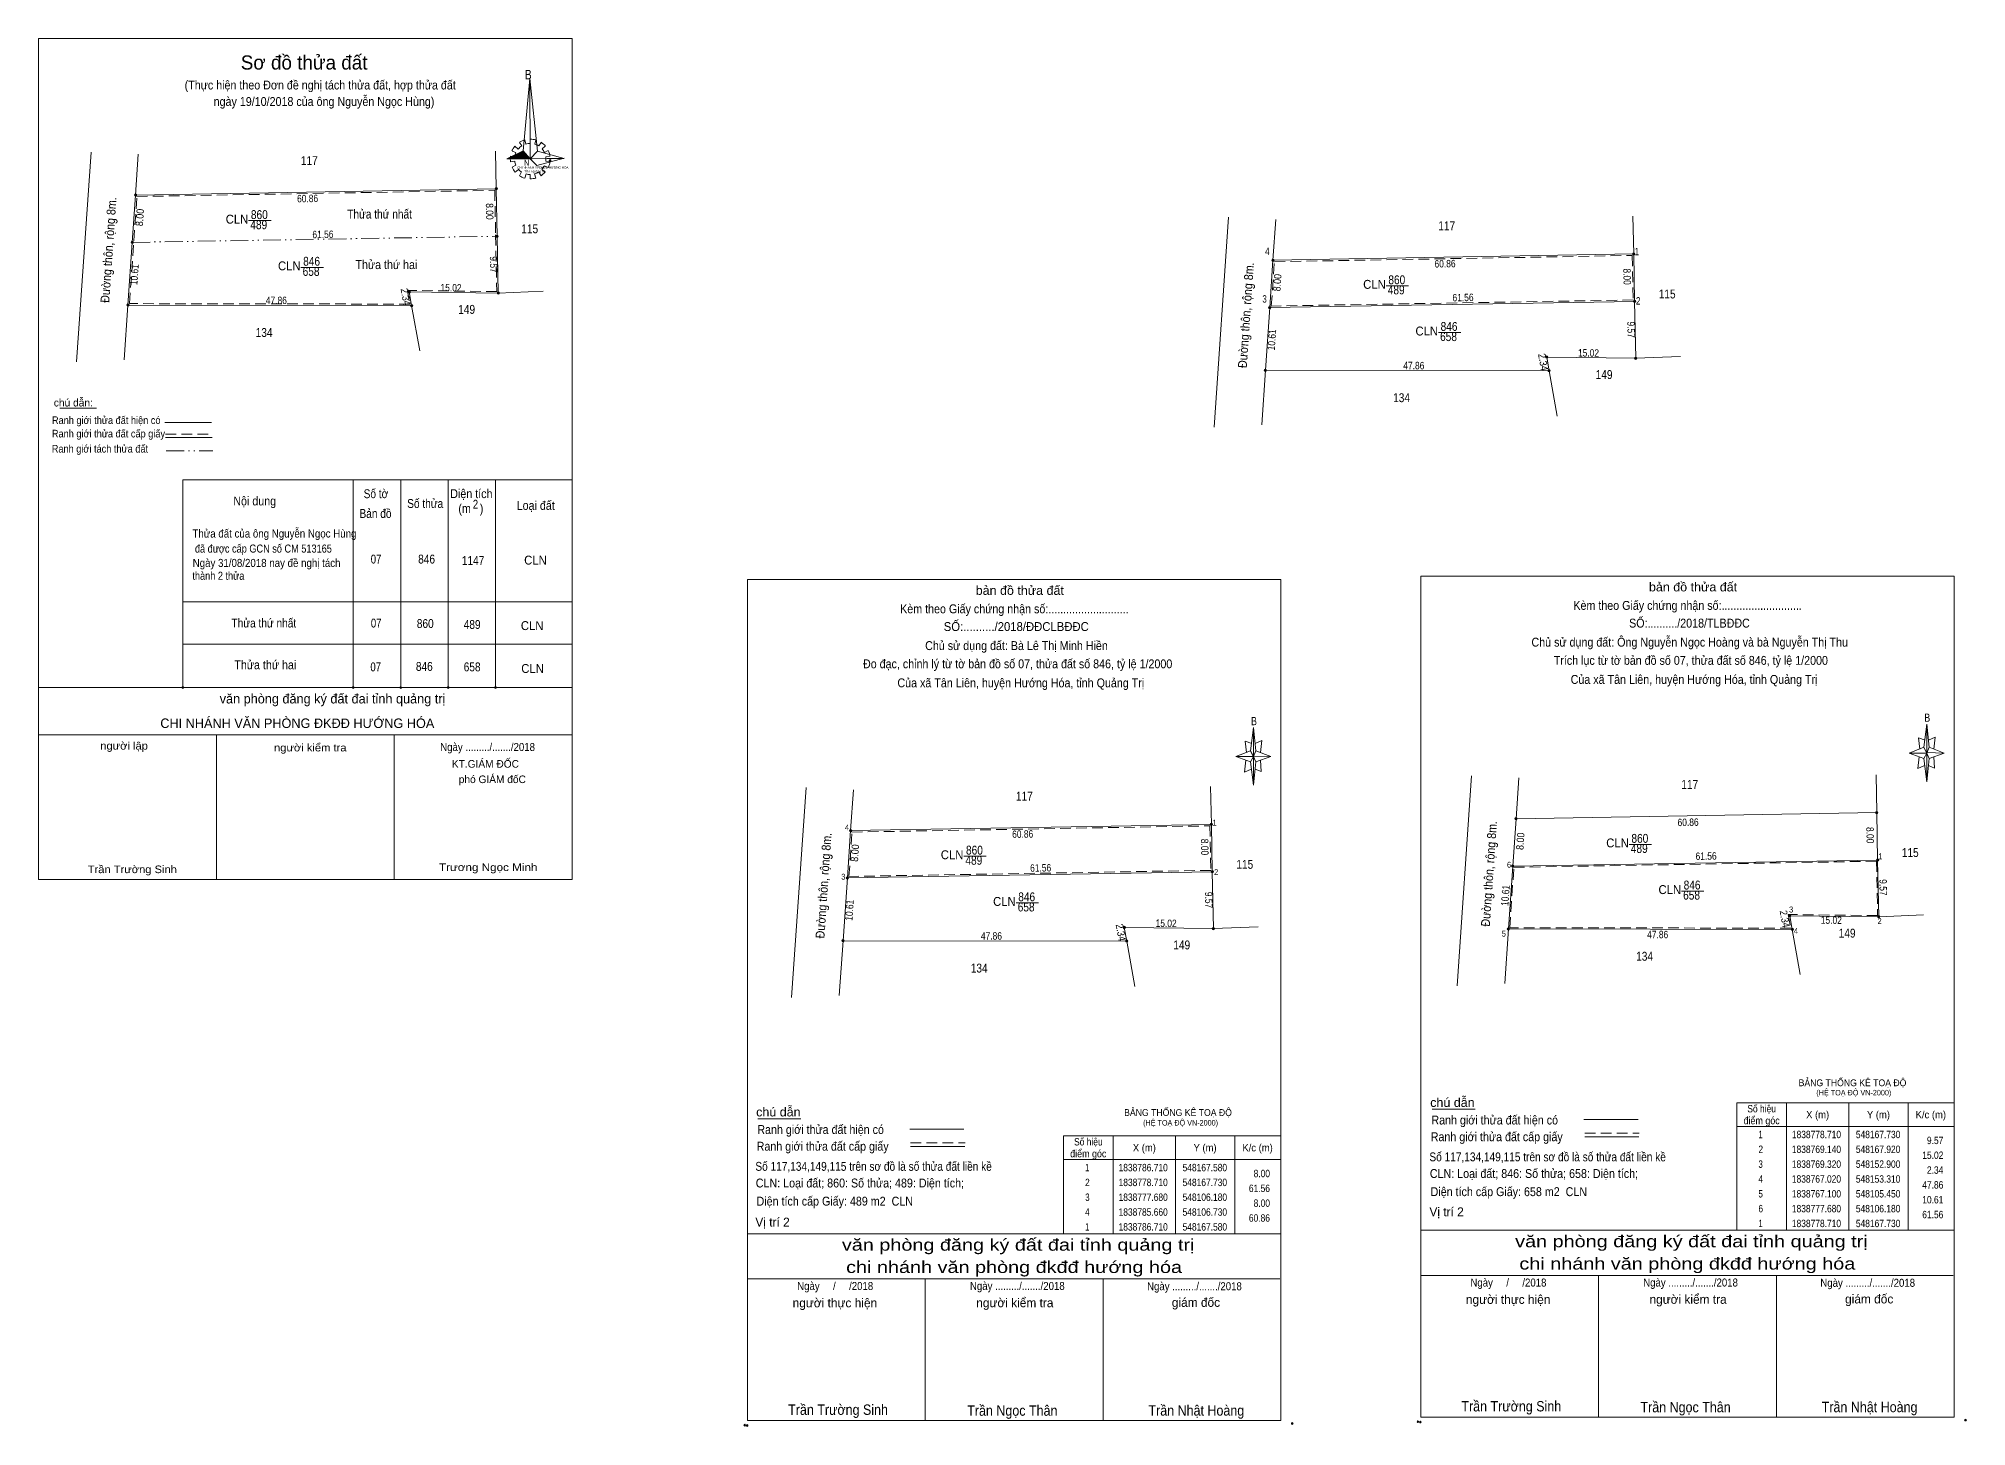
# Model space of a CAD drawing. Header units: metres. Extents: x 547898 to 549050, y 1838589 to 1839130.
# Drawn here: x 547898.5 to 548223.7, y 1838589 to 1838823 of the extents above; entities that cross this region are included whole.
import ezdxf
from ezdxf.enums import TextEntityAlignment as Align

# ---------------------------------------------------------------- set-up
doc = ezdxf.new("R2010")
doc.units = ezdxf.units.M
doc.header["$LTSCALE"] = 0.6
doc.header["$PDMODE"] = 32
doc.header["$PDSIZE"] = 0.3
doc.linetypes.add('DASH_DOUBLE_DOT', pattern=[9.2, 5, -1.2, 0.3, -1.2, 0.3, -1.2])
doc.linetypes.add('MEDIUM_DASHED', pattern=[4.5, 3, -1.5])
for name, color, linetype, lineweight in [('1', 7, 'Continuous', 13), ('10', 7, 'Continuous', 13), ('17', 7, 'Continuous', 13), ('2', 7, 'Continuous', 13), ('23', 7, 'Continuous', 13), ('6', 7, 'Continuous', 13), ('63', 7, 'Continuous', 13)]:
    doc.layers.add(name, color=color, linetype=linetype, lineweight=lineweight)
doc.layers.add('7', color=7, linetype='Continuous')

msp = doc.modelspace()

# ---------------------------------------------------------------- hatches: boundary and pattern name
at = {"layer": '1'}
msp.add_hatch(color=256, dxfattribs=at).paths.add_polyline_path([(547977.49, 1838802.77), (547980.24, 1838804.12), (547981.42, 1838802.77)])
at = {"layer": '63'}
for points in [[(547975.9, 1838797.7, 1), (547975.5, 1838797.7, 1)], [(547915.05, 1838796.65, 1), (547914.65, 1838796.65, 1)], [(547914.5, 1838788.67, 1), (547914.1, 1838788.67, 1)], [(547976.05, 1838789.7, 1), (547975.65, 1838789.7, 1)], [(548106.93, 1838785.66, 1), (548106.53, 1838785.66, 1)], [(548167.78, 1838786.71, 1), (548167.38, 1838786.71, 1)], [(547913.77, 1838778.09, 1), (547913.37, 1838778.09, 1)], [(547961.22, 1838780.31, 1), (547960.82, 1838780.31, 1)], [(547961.63, 1838778.01, 1), (547961.23, 1838778.01, 1)], [(547976.24, 1838780.13, 1), (547975.84, 1838780.13, 1)], [(548106.38, 1838777.68, 1), (548105.98, 1838777.68, 1)], [(548167.93, 1838778.71, 1), (548167.53, 1838778.71, 1)], [(548153.1, 1838769.32, 1), (548152.7, 1838769.32, 1)], [(548168.12, 1838769.14, 1), (548167.72, 1838769.14, 1)], [(548105.65, 1838767.1, 1), (548105.25, 1838767.1, 1)], [(548153.51, 1838767.02, 1), (548153.11, 1838767.02, 1)], [(548096.532, 1838690.5442, 1), (548096.132, 1838690.5442, 1)], [(548147.9343, 1838691.4804, 1), (548147.5343, 1838691.4804, 1)], [(548208.7843, 1838692.5304, 1), (548208.3843, 1838692.5304, 1)], [(548035.682, 1838689.4942, 1), (548035.282, 1838689.4942, 1)], [(548147.3843, 1838683.5004, 1), (548146.9843, 1838683.5004, 1)], [(548208.9343, 1838684.5304, 1), (548208.5343, 1838684.5304, 1)], [(548035.132, 1838681.5142, 1), (548034.732, 1838681.5142, 1)], [(548096.682, 1838682.5442, 1), (548096.282, 1838682.5442, 1)], [(548194.1043, 1838675.1404, 1), (548193.7043, 1838675.1404, 1)], [(548209.1243, 1838674.9604, 1), (548208.7243, 1838674.9604, 1)], [(548034.402, 1838670.9342, 1), (548034.002, 1838670.9342, 1)], [(548081.852, 1838673.1542, 1), (548081.452, 1838673.1542, 1)], [(548082.262, 1838670.8542, 1), (548081.862, 1838670.8542, 1)], [(548096.872, 1838672.9742, 1), (548096.472, 1838672.9742, 1)], [(548146.6543, 1838672.9204, 1), (548146.2543, 1838672.9204, 1)], [(548194.5143, 1838672.8404, 1), (548194.1143, 1838672.8404, 1)]]:
    msp.add_hatch(color=256, dxfattribs=at).paths.add_polyline_path(points)

# ---------------------------------------------------------------- linework, layer by layer
at = {"layer": '1'}
for p, q in [((547979.02, 1838803.8), (547978.37, 1838804.07)), ((547978.85, 1838804.89), (547979.39, 1838804.41)), ((547980, 1838804.94), (547979.61, 1838805.53)), ((547980.5, 1838805.94), (547980.68, 1838805.23)), ((547981.42, 1838805.35), (547981.44, 1838806.08)), ((547982.38, 1838805.94), (547982.21, 1838805.21)), ((547982.86, 1838804.94), (547983.25, 1838805.53)), ((547983.97, 1838804.89), (547983.43, 1838804.44)), ((547983.82, 1838803.82), (547984.47, 1838804.14)), ((547978.08, 1838803.18), (547978.8, 1838803.07)), ((547978.8, 1838802.34), (547978.08, 1838802.23)), ((547978.37, 1838801.34), (547979.02, 1838801.66)), ((547979.46, 1838800.98), (547978.89, 1838800.52)), ((547979.61, 1838799.91), (547979.98, 1838800.54)), ((547981.07, 1838802.75), (547981.77, 1838802.75)), ((547983.25, 1838799.91), (547982.86, 1838800.52)), ((547983.38, 1838800.98), (547983.97, 1838800.54)), ((547984.5, 1838801.32), (547983.78, 1838801.59)), ((547984.78, 1838803.18), (547984.04, 1838803.07)), ((547984.04, 1838802.34), (547984.78, 1838802.23)), ((547980.72, 1838800.2), (547980.5, 1838799.5)), ((547981.42, 1838799.38), (547981.42, 1838800.09)), ((547982.14, 1838800.2), (547982.36, 1838799.52)), ((547922.84, 1838748.65), (547988.5, 1838748.65)), ((547922.84, 1838748.65), (547922.84, 1838713.6)), ((547951.58, 1838748.65), (547951.58, 1838713.6)), ((547959.58, 1838748.65), (547959.58, 1838713.6)), ((547967.58, 1838748.65), (547967.58, 1838713.6)), ((547975.58, 1838748.65), (547975.58, 1838713.6)), ((547922.84, 1838728.08), (547988.5, 1838728.08)), ((547922.84, 1838720.94), (547988.55, 1838720.94)), ((547988.49, 1838720.14), (547988.5, 1838720.14)), ((547898.49, 1838713.6), (547988.49, 1838713.6)), ((547898.49, 1838712.82), (547898.49, 1838681.23)), ((547988.49, 1838713.6), (547988.5, 1838713.6)), ((547898.49, 1838705.66), (547988.49, 1838705.66)), ((547928.49, 1838705.66), (547928.49, 1838681.23)), ((547958.49, 1838705.66), (547958.49, 1838681.23))]:
    msp.add_line(p, q, dxfattribs=at)
at = {"layer": '1', "linetype": 'MEDIUM_DASHED'}
msp.add_line((547975.45, 1838797.45), (547975.6, 1838789.95), dxfattribs=at)
at = {"layer": '1'}
for points in [[(547898.49, 1838681.23), (547898.49, 1838823.03), (547988.49, 1838823.03), (547988.49, 1838681.23)], [(547981.38, 1838816.28), (547981.42, 1838802.77), (547980.24, 1838804.12)], [(547981.38, 1838816.28), (547981.42, 1838802.77), (547982.66, 1838804.03)], [(547977.49, 1838802.77), (547980.24, 1838804.12), (547981.42, 1838802.77)], [(547987.18, 1838802.82), (547981.42, 1838802.77), (547982.66, 1838804.03)], [(547987.14, 1838802.84), (547982.55, 1838801.61), (547981.42, 1838802.77)]]:
    msp.add_lwpolyline(points, close=True, dxfattribs=at)
msp.add_lwpolyline([(547898.49, 1838730.74), (547898.49, 1838823.03), (547988.49, 1838823.03), (547988.49, 1838726.77)], dxfattribs=at)
at = {"layer": '1', "linetype": 'MEDIUM_DASHED'}
msp.add_lwpolyline([(547914.57, 1838788.92), (547915.08, 1838796.4), (547975.45, 1838797.45)], dxfattribs=at)
for points in [[(548167.33, 1838786.46), (548167.48, 1838778.96), (548106.45, 1838777.93), (548106.96, 1838785.41)], [(548096.08, 1838690.29), (548096.23, 1838682.79), (548035.2, 1838681.76), (548035.71, 1838689.24)], [(548208.53, 1838684.33), (548208.72, 1838675.16), (548193.66, 1838675.34), (548194.07, 1838673.04), (548146.66, 1838673.12), (548147.37, 1838683.3)]]:
    msp.add_lwpolyline(points, close=True, dxfattribs=at)
at = {"layer": '1'}
for centre, major_axis, start_param, end_param in [((547981.4314, 1838802.7276), (3.3649, 0), 2.43958176, 2.72400246), ((547981.4314, 1838802.7276), (2.6372, 0), 2.72368549, 3.01515824), ((547981.4314, 1838802.7276), (2.6372, 0), 2.13373541, 2.44496261), ((547981.4314, 1838802.7276), (3.3649, 0), 1.84955988, 2.13900916), ((547981.4314, 1838802.7276), (2.6372, 0), 1.56985589, 1.85611068), ((547981.4314, 1838802.7276), (3.3649, 0), 1.27924208, 1.56332225), ((547981.4314, 1838802.7276), (2.6372, 0), 1.00270906, 1.2755622), ((547981.4314, 1838802.7276), (3.3649, 0), 0.71056237, 0.99687234), ((547981.4314, 1838802.7276), (2.6372, 0), 0.42678376, 0.70646463), ((547981.4314, 1838802.7276), (3.3649, 0), 0.1390515, 0.43393316), ((547981.4314, 1838802.7276), (3.3649, 0), 3.00667928, 3.29139349), ((547981.4314, 1838802.7276), (3.3649, 0), 3.56988637, 3.85691866), ((547981.4314, 1838802.7276), (2.6372, 0), 3.28229955, 3.56105054), ((547981.4314, 1838802.7276), (2.6372, 0), 3.86077574, 4.13258255), ((547981.4314, 1838802.7276), (2.6372, 0), 4.99087134, 5.28933161), ((547981.4314, 1838802.7276), (3.3649, 0), 5.28561416, 5.56798705), ((547981.4314, 1838802.7276), (2.6372, 0), 5.56137327, 5.83951437), ((547981.4314, 1838802.7276), (2.6372, 0), 6.13558388, 6.41618463), ((547981.4314, 1838802.7276), (3.3649, 0), 5.85230288, 6.13839648), ((547981.4121, 1838802.7076), (3.3649, 0), 4.1470906, 4.43659307), ((547981.4314, 1838802.7276), (2.6372, 0), 4.43854677, 4.71314001), ((547981.4314, 1838802.7276), (3.3649, 0), 4.71301008, 4.99761054)]:
    msp.add_ellipse(centre, major_axis=major_axis, ratio=0.995001, start_param=start_param, end_param=end_param, dxfattribs=at)
for p in [(547984.78, 1838802.5), (547922.84, 1838713.6), (547951.58, 1838713.6), (547959.58, 1838713.6), (547967.58, 1838713.6), (547975.58, 1838713.6)]:
    msp.add_point(p, dxfattribs=at)
at = {"layer": '10'}
for p, q in [((547975.58, 1838804.06), (547975.7, 1838797.7)), ((547975.7, 1838797.7), (547914.85, 1838796.65)), ((548167.46, 1838793.07), (548167.58, 1838786.71)), ((548167.58, 1838786.71), (548106.73, 1838785.66)), ((547961.43, 1838778.01), (547962.79, 1838770.38)), ((547983.6, 1838780.43), (547976.04, 1838780.13)), ((548175.48, 1838769.44), (548167.92, 1838769.14)), ((548153.31, 1838767.02), (548154.67, 1838759.39)), ((548096.21, 1838696.9), (548096.33, 1838690.54)), ((548208.46, 1838698.89), (548208.58, 1838692.53)), ((548096.33, 1838690.54), (548035.48, 1838689.49)), ((548208.58, 1838692.53), (548147.73, 1838691.48)), ((548216.48, 1838675.26), (548208.92, 1838674.96)), ((548082.06, 1838670.85), (548083.42, 1838663.22)), ((548104.23, 1838673.27), (548096.67, 1838672.97)), ((548194.31, 1838672.84), (548195.67, 1838665.21))]:
    msp.add_line(p, q, dxfattribs=at)
for points in [[(547975.7, 1838797.7), (547975.85, 1838789.7), (547976.04, 1838780.13)], [(548167.58, 1838786.71), (548167.73, 1838778.71), (548167.92, 1838769.14)], [(547976.04, 1838780.13), (547961.02, 1838780.31), (547961.43, 1838778.01)], [(548167.92, 1838769.14), (548152.9, 1838769.32), (548153.31, 1838767.02)], [(548096.33, 1838690.54), (548096.48, 1838682.54), (548096.67, 1838672.97)], [(548208.58, 1838692.53), (548208.73, 1838684.53), (548208.92, 1838674.96)], [(548208.92, 1838674.96), (548193.9, 1838675.14), (548194.31, 1838672.84)], [(548096.67, 1838672.97), (548081.65, 1838673.15), (548082.06, 1838670.85)]]:
    msp.add_lwpolyline(points, dxfattribs=at)
at = {"layer": '17', "linetype": 'DASH_DOUBLE_DOT'}
msp.add_line((547914.3, 1838788.67), (547975.85, 1838789.7), dxfattribs=at)
at = {"layer": '17'}
for p, q in [((547913.57, 1838778.09), (547961.43, 1838778.01)), ((548106.18, 1838777.68), (548167.73, 1838778.71)), ((548105.45, 1838767.1), (548153.31, 1838767.02)), ((547902.06, 1838760.7), (547908.28, 1838760.7)), ((548147.18, 1838683.5), (548208.73, 1838684.53)), ((548034.93, 1838681.51), (548096.48, 1838682.54)), ((548034.2, 1838670.93), (548082.06, 1838670.85)), ((548146.45, 1838672.92), (548194.31, 1838672.84))]:
    msp.add_line(p, q, dxfattribs=at)
at = {"layer": '2'}
for p, q in [((548102.95, 1838702.96), (548103.45, 1838706.86)), ((548216.53, 1838703.54), (548217.03, 1838707.44)), ((548103.85, 1838702.96), (548106.35, 1838701.96)), ((548217.43, 1838703.54), (548219.93, 1838702.54)), ((548102.95, 1838701.06), (548100.45, 1838701.96)), ((548103.85, 1838701.06), (548103.45, 1838697.16)), ((548104.75, 1838699.46), (548103.75, 1838699.86)), ((548104.65, 1838701.36), (548104.75, 1838699.46)), ((548216.53, 1838701.64), (548214.03, 1838702.54)), ((548217.43, 1838701.64), (548217.03, 1838697.74)), ((548218.33, 1838700.04), (548217.33, 1838700.44)), ((548218.23, 1838701.94), (548218.33, 1838700.04)), ((548133.58, 1838642.5), (548140.82, 1838642.5)), ((548019.85, 1838640.9), (548027.09, 1838640.9)), ((548045.45, 1838639.16), (548054.59, 1838639.16)), ((548159.18, 1838640.76), (548168.32, 1838640.76)), ((548159.32, 1838637.83), (548168.46, 1838637.83)), ((548045.59, 1838636.23), (548054.73, 1838636.23)), ((548018.08, 1838621.52), (548108.08, 1838621.52)), ((548131.66, 1838622.1), (548221.66, 1838622.1)), ((548018.08, 1838613.92), (548107.88, 1838613.92)), ((548018.08, 1838613.92), (548107.88, 1838613.92)), ((548018.08, 1838613.92), (548107.88, 1838613.92)), ((548048.08, 1838590.02), (548048.08, 1838613.92)), ((548078.08, 1838590.02), (548078.08, 1838613.92)), ((548131.66, 1838614.5), (548221.46, 1838614.5)), ((548131.66, 1838614.5), (548221.46, 1838614.5)), ((548131.66, 1838614.5), (548221.46, 1838614.5)), ((548161.66, 1838590.6), (548161.66, 1838614.5)), ((548191.66, 1838590.6), (548191.66, 1838614.5))]:
    msp.add_line(p, q, dxfattribs=at)
at = {"layer": '2', "linetype": 'MEDIUM_DASHED'}
for p, q in [((548159.32, 1838638.45), (548168.52, 1838638.45)), ((548045.59, 1838636.85), (548054.79, 1838636.85))]:
    msp.add_line(p, q, dxfattribs=at)
at = {"layer": '2'}
for points in [[(548131.66, 1838732.4), (548221.66, 1838732.4), (548221.66, 1838590.6), (548131.66, 1838590.6)], [(548018.08, 1838731.82), (548108.08, 1838731.82), (548108.08, 1838590.02), (548018.08, 1838590.02)], [(548103.45, 1838706.86), (548103.85, 1838702.96), (548103.45, 1838701.96)], [(548217.03, 1838707.44), (548217.43, 1838703.54), (548217.03, 1838702.54)], [(548103.45, 1838701.96), (548100.45, 1838701.96), (548102.95, 1838702.96), (548103.85, 1838701.06), (548106.35, 1838701.96), (548103.45, 1838702.06)], [(548217.03, 1838702.54), (548214.03, 1838702.54), (548216.53, 1838703.54), (548217.43, 1838701.64), (548219.93, 1838702.54), (548217.03, 1838702.64)], [(548103.45, 1838701.96), (548103.45, 1838697.16), (548102.95, 1838701.06)], [(548217.03, 1838702.54), (548217.03, 1838697.74), (548216.53, 1838701.64)]]:
    msp.add_lwpolyline(points, close=True, dxfattribs=at)
for points in [[(548103.45, 1838701.96), (548102.95, 1838702.96), (548100.45, 1838701.96)], [(548103.15, 1838704.16), (548102.05, 1838704.56), (548102.25, 1838702.66)], [(548103.75, 1838704.16), (548104.85, 1838704.66), (548104.65, 1838702.66)], [(548217.03, 1838702.54), (548216.53, 1838703.54), (548214.03, 1838702.54)], [(548216.73, 1838704.74), (548215.63, 1838705.14), (548215.83, 1838703.24)], [(548217.33, 1838704.74), (548218.43, 1838705.24), (548218.23, 1838703.24)], [(548102.15, 1838701.36), (548101.95, 1838699.36), (548103.05, 1838699.86)], [(548103.45, 1838701.96), (548103.85, 1838701.06), (548106.35, 1838701.96)], [(548215.73, 1838701.94), (548215.53, 1838699.94), (548216.63, 1838700.44)], [(548217.03, 1838702.54), (548217.43, 1838701.64), (548219.93, 1838702.54)], [(548108.08, 1838590.02), (548018.08, 1838590.02), (548018.08, 1838613.92)], [(548221.66, 1838590.6), (548131.66, 1838590.6), (548131.66, 1838614.5)]]:
    msp.add_lwpolyline(points, dxfattribs=at)
for p in [(548017.61, 1838589.25), (548018.01, 1838589.18), (548109.98, 1838589.52), (548131.19, 1838589.83), (548131.59, 1838589.76), (548223.56, 1838590.1)]:
    msp.add_point(p, dxfattribs=at)
at = {"layer": '23'}
for p, q in [((547904.9, 1838768.5), (547907.35, 1838803.89)), ((547914.85, 1838796.65), (547915.32, 1838803.53)), ((548096.78, 1838757.51), (548099.23, 1838792.9)), ((548106.73, 1838785.66), (548107.2, 1838792.54)), ((547912.94, 1838768.87), (547913.57, 1838778.09)), ((548104.82, 1838757.88), (548105.45, 1838767.1)), ((548025.53, 1838661.34), (548027.98, 1838696.73)), ((548035.48, 1838689.49), (548035.95, 1838696.37)), ((548137.78, 1838663.33), (548140.23, 1838698.72)), ((548147.73, 1838691.48), (548148.2, 1838698.36)), ((548033.57, 1838661.71), (548034.2, 1838670.93)), ((548145.82, 1838663.7), (548146.45, 1838672.92))]:
    msp.add_line(p, q, dxfattribs=at)
for points in [[(547913.57, 1838778.09), (547914.3, 1838788.67), (547914.85, 1838796.65)], [(548105.45, 1838767.1), (548106.18, 1838777.68), (548106.73, 1838785.66)], [(548146.45, 1838672.92), (548147.18, 1838683.5), (548147.73, 1838691.48)], [(548034.2, 1838670.93), (548034.93, 1838681.51), (548035.48, 1838689.49)]]:
    msp.add_lwpolyline(points, dxfattribs=at)
at = {"layer": '6'}
for p, q in [((547919.8, 1838758.3), (547927.64, 1838758.3)), ((547919.92, 1838755.78), (547927.75, 1838755.78))]:
    msp.add_line(p, q, dxfattribs=at)
at = {"layer": '6', "linetype": 'MEDIUM_DASHED'}
msp.add_line((547919.92, 1838756.31), (547927.81, 1838756.31), dxfattribs=at)
at = {"layer": '63'}
for p, q in [((547933.93, 1838792.33), (547937.71, 1838792.33)), ((547942.75, 1838784.46), (547946.53, 1838784.46)), ((548125.81, 1838781.34), (548129.59, 1838781.34)), ((548134.63, 1838773.47), (548138.41, 1838773.47)), ((547922.84, 1838713.6), (547988.49, 1838713.6)), ((548166.81, 1838687.16), (548170.59, 1838687.16)), ((548054.56, 1838685.17), (548058.34, 1838685.17)), ((548063.38, 1838677.3), (548067.16, 1838677.3)), ((548175.63, 1838679.29), (548179.41, 1838679.29)), ((548193.36, 1838643.6), (548193.36, 1838622.1)), ((548203.86, 1838643.6), (548203.86, 1838622.1)), ((548213.86, 1838643.6), (548213.86, 1838622.1)), ((548079.78, 1838638.02), (548079.78, 1838621.52)), ((548090.28, 1838638.02), (548090.28, 1838621.52)), ((548100.28, 1838638.02), (548100.28, 1838621.52)), ((548184.96, 1838639.6), (548221.66, 1838639.6)), ((548071.38, 1838634.02), (548108.08, 1838634.02))]:
    msp.add_line(p, q, dxfattribs=at)
at = {"layer": '63', "linetype": 'DASH_DOUBLE_DOT'}
msp.add_line((547920.04, 1838753.52), (547927.91, 1838753.52), dxfattribs=at)
at = {"layer": '63', "linetype": 'MEDIUM_DASHED'}
msp.add_lwpolyline([(547975.6, 1838789.95), (547975.78, 1838780.38), (547960.72, 1838780.56), (547961.13, 1838778.26), (547913.84, 1838778.34), (547914.57, 1838788.92)], dxfattribs=at)
at = {"layer": '63'}
for points in [[(548184.96, 1838643.6), (548221.66, 1838643.6), (548221.66, 1838622.1), (548184.96, 1838622.1)], [(548071.38, 1838638.02), (548108.08, 1838638.02), (548108.08, 1838621.52), (548071.38, 1838621.52)]]:
    msp.add_lwpolyline(points, close=True, dxfattribs=at)
for centre in [(547975.7, 1838797.7), (547914.85, 1838796.65), (547914.3, 1838788.67), (547975.85, 1838789.7), (548106.73, 1838785.66), (548167.58, 1838786.71), (547913.57, 1838778.09), (547961.02, 1838780.31), (547961.43, 1838778.01), (547976.04, 1838780.13), (548106.18, 1838777.68), (548167.73, 1838778.71), (548152.9, 1838769.32), (548167.92, 1838769.14), (548105.45, 1838767.1), (548153.31, 1838767.02), (548096.332, 1838690.5442), (548147.7343, 1838691.4804), (548208.5843, 1838692.5304), (548035.482, 1838689.4942), (548147.1843, 1838683.5004), (548208.7343, 1838684.5304), (548034.932, 1838681.5142), (548096.482, 1838682.5442), (548193.9043, 1838675.1404), (548208.9243, 1838674.9604), (548034.202, 1838670.9342), (548081.652, 1838673.1542), (548082.062, 1838670.8542), (548096.672, 1838672.9742), (548146.4543, 1838672.9204), (548194.3143, 1838672.8404)]:
    msp.add_circle(centre, 0.2, dxfattribs=at)

# ---------------------------------------------------------------- texts
at = {"layer": '1'}
msp.add_text('Sơ đồ thửa đất', height=2.38, dxfattribs=at).set_placement((547943.29, 1838817.81), align=Align.CENTER)
for s, height, width, p in [('B', 1.585, 0.8, (547980.54, 1838816.17)), ('CHI NHÁNH VPĐKĐĐ-HƯỚNG HÓA', 0.3749, 0.95, (547979.23, 1838801.1)), ('TỈNH quảng trị', 0.375, 1.05, (547980.44, 1838800.45)), ('N', 0.9904, 0.9, (547980.38, 1838801.6))]:
    msp.add_text(s, height=height, dxfattribs=dict(at, width=width)).set_placement(p)
for s, width, p in [('860', 0.85, (547935.735, 1838792.6)), ('Thửa thứ nhất', 0.85, (547956.02, 1838792.69)), ('489', 0.85, (547935.635, 1838790.89)), ('658', 0.85, (547944.46, 1838783.02)), ('846', 0.85, (547944.55, 1838784.73)), ('Thửa thứ hai', 0.9, (547957.165, 1838784.17)), ('489', 0.85, (548127.515, 1838779.9)), ('860', 0.85, (548127.615, 1838781.61)), ('846', 0.85, (548136.43, 1838773.74)), ('658', 0.85, (548136.34, 1838772.03)), ('860', 0.85, (548056.365, 1838685.44)), ('489', 0.85, (548168.515, 1838685.72)), ('860', 0.85, (548168.615, 1838687.43)), ('489', 0.85, (548056.265, 1838683.73)), ('846', 0.85, (548177.43, 1838679.56)), ('658', 0.85, (548065.09, 1838675.86)), ('846', 0.85, (548065.18, 1838677.57)), ('658', 0.85, (548177.34, 1838677.85))]:
    msp.add_text(s, height=1.5, dxfattribs=dict(at, width=width)).set_placement(p, align=Align.CENTER)
for s, height, p in [('văn phòng đăng ký đất đai tỉnh quảng trị', 1.6, (547967.11, 1838710.93)), ('CHI NHÁNH VĂN PHÒNG ĐKĐĐ HƯỚNG HÓA', 1.6, (547965.25, 1838706.79)), ('KT.GIÁM ĐỐC', 1.28, (547979.53, 1838700.1)), ('phó GIÁM đốC', 1.28, (547980.7, 1838697.5))]:
    msp.add_text(s, height=height, dxfattribs=at).set_placement(p, align=Align.RIGHT)
for s, width, p in [('người lập', 1.1, (547916.94, 1838703.15)), ('người kiểm tra', 1.1, (547950.44, 1838702.84)), ('Trần Trường Sinh', 1.1, (547921.83, 1838682.32)), ('Trương Ngọc Minh', 1.15, (547982.65, 1838682.67))]:
    msp.add_text(s, height=1.28, dxfattribs=dict(at, width=width)).set_placement(p, align=Align.RIGHT)
at = {"layer": '17'}
for s, width, p in [('117', 0.85, (547944.16, 1838801.7)), ('CLN', 0.95, (547931.97, 1838791.83)), ('115', 0.85, (547981.345, 1838790.21)), ('117', 0.85, (548136.04, 1838790.71)), ('CLN', 0.95, (547940.79, 1838783.96)), ('CLN', 0.95, (548123.85, 1838780.84)), ('149', 0.85, (547970.705, 1838776.62)), ('115', 0.85, (548173.225, 1838779.22)), ('CLN', 0.95, (548132.67, 1838772.97)), ('134', 0.85, (547936.535, 1838772.72)), ('149', 0.85, (548162.585, 1838765.63)), ('134', 0.85, (548128.415, 1838761.73)), ('117', 0.85, (548177.04, 1838696.53)), ('117', 0.85, (548064.79, 1838694.54)), ('CLN', 0.95, (548164.85, 1838686.66)), ('CLN', 0.95, (548052.6, 1838684.67)), ('115', 0.85, (548101.975, 1838683.05)), ('115', 0.85, (548214.225, 1838685.04)), ('CLN', 0.95, (548173.67, 1838678.79)), ('CLN', 0.95, (548061.42, 1838676.8)), ('149', 0.85, (548091.335, 1838669.46)), ('149', 0.85, (548203.585, 1838671.45)), ('134', 0.85, (548057.165, 1838665.56)), ('134', 0.85, (548169.415, 1838667.55))]:
    msp.add_text(s, height=1.5, dxfattribs=dict(at, width=width)).set_placement(p, align=Align.CENTER)
at = {"layer": '17', "width": 0.9}
for p in [(547911.0297, 1838787.3332), (548102.9097, 1838776.3432), (548143.9097, 1838682.1632), (548031.6597, 1838680.1732)]:
    msp.add_text('Đường thôn, rộng 8m.', height=1.5, rotation=86.04, dxfattribs=at).set_placement(p, align=Align.CENTER)
at = {"layer": '2'}
for s, height, width, p in [('bản đồ thửa đất', 1.5, 1.05, (548064.02, 1838729.24)), ('bản đồ thửa đất', 1.5, 1.05, (548177.59, 1838729.82)), ('Kèm theo Giấy chứng nhận số:...........................', 1.5, 0.9, (548063.1, 1838726.13)), ('Kèm theo Giấy chứng nhận số:...........................', 1.5, 0.9, (548176.67, 1838726.71)), ('SỐ:........../2018/TLBĐĐC', 1.5, 0.9, (548176.985, 1838723.72)), ('SỐ:........../2018/ĐĐCLBĐĐC', 1.5, 0.95, (548063.42, 1838723.14)), ('Chủ sử dụng đất: Ông Nguyễn Ngọc Hoàng và bà Nguyễn Thị Thu', 1.5, 0.9, (548177.03, 1838720.51)), ('Chủ sử dụng đất: Bà Lê Thị Minh Hiền', 1.5, 0.9, (548063.46, 1838719.93)), ('Trích lục từ tờ bản đồ số 07, thửa đất số 846, tỷ lệ 1/2000 ', 1.5, 0.9, (548177.47, 1838717.44)), ('Đo đạc, chỉnh lý từ tờ bản đồ số 07, thửa đất số 846, tỷ lệ 1/2000 ', 1.5, 0.9, (548063.905, 1838716.86)), ('Của xã Tân Liên, huyện Hướng Hóa, tỉnh Quảng Trị', 1.5, 0.9, (548177.76, 1838714.23)), ('Của xã Tân Liên, huyện Hướng Hóa, tỉnh Quảng Trị', 1.5, 0.9, (548064.19, 1838713.65)), ('B', 1.378, 0.8, (548103.53, 1838707.26)), ('B', 1.378, 0.8, (548217.1, 1838707.84)), ('văn phòng đăng ký đất đai tỉnh quảng trị', 2, 1.25, (548063.745, 1838618.66)), ('văn phòng đăng ký đất đai tỉnh quảng trị', 2, 1.25, (548177.315, 1838619.24)), ('chi nhánh văn phòng đkđđ hướng hóa', 2, 1.25, (548063.055, 1838614.9)), ('chi nhánh văn phòng đkđđ hướng hóa', 2, 1.25, (548176.625, 1838615.48)), ('Ngày     /     /2018', 1.35, 0.9, (548032.875, 1838612.03)), ('Ngày ........./......./2018', 1.35, 0.9, (548063.6, 1838612.04)), ('Ngày ........./......./2018', 1.35, 0.9, (548093.48, 1838611.99)), ('Ngày     /     /2018', 1.35, 0.9, (548146.445, 1838612.61)), ('Ngày ........./......./2018', 1.35, 0.9, (548177.17, 1838612.62)), ('Ngày ........./......./2018', 1.35, 0.9, (548207.05, 1838612.57)), ('Trần Trường Sinh', 1.75, 0.9, (548033.36, 1838590.98)), ('Trần Ngọc Thân', 1.75, 0.9, (548062.76, 1838590.83)), ('Trần Nhật Hoàng', 1.75, 0.9, (548093.8, 1838590.85)), ('Trần Trường Sinh', 1.75, 0.9, (548146.93, 1838591.56)), ('Trần Ngọc Thân', 1.75, 0.9, (548176.33, 1838591.41)), ('Trần Nhật Hoàng', 1.75, 0.9, (548207.37, 1838591.43))]:
    msp.add_text(s, height=height, dxfattribs=dict(at, width=width)).set_placement(p, align=Align.CENTER)
for s, height, width, p in [('BẢNG THỐNG KÊ TOẠ ĐỘ ', 1.15, 0.95, (548195.4, 1838646.39)), ('chú dẫn', 1.5, 1.05, (548133.25, 1838642.9)), ('(HỆ TOẠ ĐỘ VN-2000)', 0.93, 0.9, (548198.39, 1838644.84)), ('chú dẫn', 1.5, 1.05, (548019.54, 1838641.3)), ('BẢNG THỐNG KÊ TOẠ ĐỘ ', 1.15, 0.95, (548081.62, 1838641.38)), ('Ranh giới thửa đất hiện có ', 1.5, 0.9, (548133.45, 1838639.94)), ('Ranh giới thửa đất hiện có ', 1.5, 0.9, (548019.74, 1838638.34)), ('(HỆ TOẠ ĐỘ VN-2000)', 0.93, 0.9, (548084.82, 1838639.76)), ('Ranh giới thửa đất cấp giấy', 1.5, 0.9, (548133.34, 1838637.12)), ('Ranh giới thửa đất cấp giấy', 1.5, 0.9, (548019.63, 1838635.52)), ('Số 117,134,149,115 trên sơ đồ là số thửa đất liền kề', 1.5, 0.85, (548133.12, 1838633.73)), ('Số 117,134,149,115 trên sơ đồ là số thửa đất liền kề', 1.5, 0.85, (548019.41, 1838632.13)), ('CLN: Loại đất; 846: Số thửa; 658: Diện tích;', 1.5, 0.9, (548133.19, 1838630.92)), ('CLN: Loại đất; 860: Số thửa; 489: Diện tích;', 1.5, 0.9, (548019.48, 1838629.32)), ('Diện tích cấp Giấy: 658 m2  CLN', 1.5, 0.9, (548133.32, 1838627.86)), ('Diện tích cấp Giấy: 489 m2  CLN', 1.5, 0.9, (548019.61, 1838626.26))]:
    msp.add_text(s, height=height, dxfattribs=dict(at, width=width)).set_placement(p)
for p in [(548133.12, 1838624.47), (548019.41, 1838622.73)]:
    msp.add_text('Vị trí 2', height=1.5, dxfattribs=at).set_placement(p)
for s, p in [('người thực hiện', (548032.83, 1838609.11)), ('người kiểm tra', (548063.185, 1838609.13)), ('giám đốc', (548093.735, 1838609.19)), ('người thực hiện', (548146.4, 1838609.69)), ('người kiểm tra', (548176.755, 1838609.71)), ('giám đốc', (548207.305, 1838609.77))]:
    msp.add_text(s, height=1.5, dxfattribs=at).set_placement(p, align=Align.CENTER)
at = {"layer": '6'}
msp.add_text('chú dẫn:', height=1.286, dxfattribs=at).set_placement((547901.06, 1838761))
for s, height, width, p in [('Ranh giới thửa đất hiện có ', 1.286, 0.9, (547900.75, 1838758.04)), ('Ranh giới thửa đất cấp giấy', 1.286, 0.9, (547900.74, 1838755.78)), ('Ranh giới tách thửa đất', 1.286, 0.9, (547900.72, 1838753.23)), ('Nội dung', 1.5, 0.9, (547931.34, 1838744.32)), ('Số tờ', 1.5, 0.85, (547953.33, 1838745.54)), ('Số thửa', 1.5, 0.85, (547960.68, 1838743.89)), ('Diện tích', 1.5, 0.9, (547967.94, 1838745.55)), ('2', 1.5, 0.8, (547971.75, 1838743.77)), ('Loại đất', 1.5, 0.9, (547979.15, 1838743.56)), ('Bản đồ', 1.5, 0.85, (547952.63, 1838742.21)), ('(m   )', 1.5, 0.9, (547969.31, 1838743.06)), ('Thửa đất của ông Nguyễn Ngọc Hùng', 1.36, 0.9, (547924.45, 1838738.9)), ('Ngày 31/08/2018 nay đề nghị tách', 1.36, 0.9, (547924.49, 1838733.94)), (' đã được cấp GCN số CM 513165', 1.36, 0.85, (547924.44, 1838736.36)), ('07', 1.5, 0.8, (547954.53, 1838734.52)), ('846', 1.5, 0.85, (547962.53, 1838734.52)), ('1147', 1.5, 0.85, (547969.89, 1838734.28)), ('CLN', 1.5, 0.95, (547980.41, 1838734.35)), ('thành 2 thửa', 1.36, 0.85, (547924.44, 1838731.78)), ('Thửa thứ nhất', 1.5, 0.85, (547931.04, 1838723.74)), ('07', 1.5, 0.8, (547954.55, 1838723.73)), ('860', 1.5, 0.85, (547962.3, 1838723.65)), ('489', 1.5, 0.85, (547970.21, 1838723.49)), ('CLN', 1.5, 0.95, (547979.85, 1838723.3)), ('Thửa thứ hai', 1.5, 0.9, (547931.52, 1838716.69)), ('07', 1.5, 0.8, (547954.47, 1838716.34)), ('846', 1.5, 0.85, (547962.14, 1838716.42)), ('658', 1.5, 0.85, (547970.21, 1838716.34)), ('CLN', 1.5, 0.95, (547979.92, 1838716.07))]:
    msp.add_text(s, height=height, dxfattribs=dict(at, width=width)).set_placement(p)
at = {"layer": '6', "width": 0.9}
msp.add_text('Ngày ........./......./2018', height=1.35, dxfattribs=at).set_placement((547974.24, 1838702.91), align=Align.CENTER)
at = {"layer": '63'}
for s, rotation, width, p in [('8.00', 86.055, 0.9, (547916.1898, 1838792.827)), ('60.86', 0.989, 0.85, (547943.8842, 1838795.4415)), ('8.00', 271.074, 0.85, (547973.9666, 1838793.8717)), ('61.56', 0.959, 0.85, (547946.4695, 1838789.3904)), ('10.61', 86.053, 0.85, (547915.2733, 1838783.187)), ('9.57', 271.137, 0.85, (547974.6476, 1838784.9274)), ('60.86', 0.989, 0.85, (548135.7642, 1838784.4515)), ('8.00', 271.074, 0.85, (548165.8466, 1838782.8817)), ('2.34', 280.107, 0.9, (547959.8157, 1838779.3697)), ('15.02', 359.313, 0.85, (547968.0675, 1838780.3982)), ('8.00', 86.055, 0.9, (548108.0698, 1838781.837)), ('47.86', 359.904, 0.85, (547938.604, 1838778.267)), ('61.56', 0.959, 0.85, (548138.7995, 1838778.7504)), ('9.57', 271.137, 0.85, (548166.5276, 1838773.9374)), ('10.61', 86.053, 0.85, (548107.1533, 1838772.197)), ('47.86', 359.904, 0.85, (548130.484, 1838767.277)), ('2.34', 280.107, 0.9, (548151.6957, 1838768.3797)), ('15.02', 359.313, 0.85, (548159.9475, 1838769.4082)), ('60.86', 0.989, 0.85, (548176.7642, 1838690.2715)), ('8.00', 271.074, 0.85, (548206.8466, 1838688.7017)), ('8.00', 86.055, 0.9, (548036.8198, 1838685.667)), ('60.86', 0.989, 0.85, (548064.5142, 1838688.2815)), ('8.00', 271.074, 0.85, (548094.5966, 1838686.7117)), ('8.00', 86.055, 0.9, (548149.0698, 1838687.657)), ('61.56', 0.959, 0.85, (548067.5495, 1838682.5804)), ('61.56', 0.959, 0.85, (548179.7995, 1838684.5704)), ('10.61', 86.053, 0.85, (548146.5533, 1838678.517)), ('9.57', 271.137, 0.85, (548209.0476, 1838679.8974)), ('10.61', 86.053, 0.85, (548035.9033, 1838676.027)), ('9.57', 271.137, 0.85, (548095.2776, 1838677.7674)), ('2.34', 280.107, 0.9, (548080.4457, 1838672.2097)), ('15.02', 359.313, 0.85, (548088.6975, 1838673.2382)), ('2.34', 280.107, 0.9, (548192.4557, 1838674.4897)), ('15.02', 359.313, 0.85, (548200.9075, 1838673.7682)), ('47.86', 359.904, 0.85, (548059.234, 1838671.107)), ('47.86', 359.904, 0.85, (548171.624, 1838671.347))]:
    msp.add_text(s, height=1.25, rotation=rotation, dxfattribs=dict(at, width=width)).set_placement(p, align=Align.CENTER)
for s, height, width, p in [(' 4', 1.25, 0.85, (548106.17, 1838786.52)), (' 1', 1.25, 0.75, (548168.47, 1838786.49)), (' 3', 1.25, 0.8, (548105.68, 1838778.51)), (' 2', 1.25, 0.85, (548168.74, 1838778.18)), (' 4', 1, 0.95, (548035.22, 1838689.51)), (' 1', 1, 0.9, (548097.22, 1838690.32)), (' 6', 1, 0.9, (548146.9, 1838683.24)), (' 1', 1, 0.9, (548209.54, 1838684.67)), (' 3', 1, 0.95, (548034.61, 1838681.21)), (' 2', 1, 0.9, (548097.49, 1838682.01)), (' 3', 1, 0.95, (548194.49, 1838675.68)), (' 2', 1, 0.9, (548209.41, 1838673.74)), (' 5', 1, 0.9, (548146.01, 1838671.62)), (' 4', 1, 0.95, (548195.31, 1838672.09)), ('9.57', 1.25, 0.85, (548219.81, 1838636.63)), ('15.02', 1.25, 0.85, (548219.81, 1838634.13)), ('8.00', 1.25, 0.85, (548106.23, 1838631.05)), ('2.34', 1.25, 0.85, (548219.81, 1838631.63)), ('61.56', 1.25, 0.85, (548106.22, 1838628.55)), ('47.86', 1.25, 0.85, (548219.81, 1838629.13)), ('60.86', 1.25, 0.85, (548106.22, 1838623.55)), ('8.00', 1.25, 0.85, (548106.23, 1838626.05)), ('61.56', 1.25, 0.85, (548219.81, 1838624.13)), ('10.61', 1.25, 0.85, (548219.81, 1838626.63))]:
    msp.add_text(s, height=height, dxfattribs=dict(at, width=width)).set_placement(p, align=Align.RIGHT)
for s, width, p in [('điểm góc', 0.9, (548189.16, 1838639.98)), ('Số hiệu', 0.85, (548189.16, 1838641.98)), ('X (m)', 0.95, (548198.61, 1838640.98)), ('Y (m)', 0.95, (548208.865, 1838640.98)), ('K/c (m)', 0.95, (548217.705, 1838640.98)), ('Số hiệu', 0.85, (548075.585, 1838636.4)), (' 1', 0.75, (548188.81, 1838637.63)), ('1838778.710', 0.85, (548198.41, 1838637.63)), ('548167.730', 0.85, (548208.81, 1838637.63)), ('điểm góc', 0.9, (548075.575, 1838634.4)), ('X (m)', 0.95, (548085.03, 1838635.4)), ('Y (m)', 0.95, (548095.275, 1838635.4)), ('K/c (m)', 0.95, (548104.135, 1838635.4)), (' 2', 0.85, (548188.815, 1838635.13)), ('1838769.140', 0.85, (548198.41, 1838635.13)), ('548167.920', 0.85, (548208.81, 1838635.13)), (' 1', 0.75, (548075.225, 1838632.05)), ('1838786.710', 0.85, (548084.83, 1838632.05)), ('548167.580', 0.85, (548095.23, 1838632.05)), (' 4', 0.85, (548188.81, 1838630.13)), (' 3', 0.8, (548188.805, 1838632.63)), ('1838769.320', 0.85, (548198.41, 1838632.63)), ('1838767.020', 0.85, (548198.41, 1838630.13)), ('548152.900', 0.85, (548208.81, 1838632.63)), ('548153.310', 0.85, (548208.81, 1838630.13)), (' 2', 0.85, (548075.225, 1838629.55)), (' 3', 0.8, (548075.235, 1838627.05)), ('1838778.710', 0.85, (548084.83, 1838629.55)), ('1838777.680', 0.85, (548084.83, 1838627.05)), ('548167.730', 0.85, (548095.23, 1838629.55)), ('548106.180', 0.85, (548095.23, 1838627.05)), (' 5', 0.8, (548188.815, 1838627.63)), ('1838767.100', 0.85, (548198.41, 1838627.63)), ('548105.450', 0.85, (548208.81, 1838627.63)), (' 4', 0.85, (548075.225, 1838624.55)), ('1838785.660', 0.85, (548084.83, 1838624.55)), ('548106.730', 0.85, (548095.23, 1838624.55)), (' 6', 0.85, (548188.815, 1838625.13)), ('1838777.680', 0.85, (548198.41, 1838625.13)), ('548106.180', 0.85, (548208.81, 1838625.13)), (' 1', 0.75, (548075.225, 1838622.05)), ('1838786.710', 0.85, (548084.83, 1838622.05)), ('548167.580', 0.85, (548095.23, 1838622.05)), (' 1', 0.75, (548188.81, 1838622.63)), ('1838778.710', 0.85, (548198.41, 1838622.63)), ('548167.730', 0.85, (548208.81, 1838622.63))]:
    msp.add_text(s, height=1.25, dxfattribs=dict(at, width=width)).set_placement(p, align=Align.CENTER)
at = {"layer": '7', "width": 0.9}
for s, p in [('(Thực hiện theo Đơn đề nghị tách thửa đất, hợp thửa đất ', (547946.255, 1838814.45)), ('ngày 19/10/2018 của ông Nguyễn Ngọc Hùng)', (547946.645, 1838811.67))]:
    msp.add_text(s, height=1.5, dxfattribs=at).set_placement(p, align=Align.CENTER)

doc.saveas('drawing.dxf')
